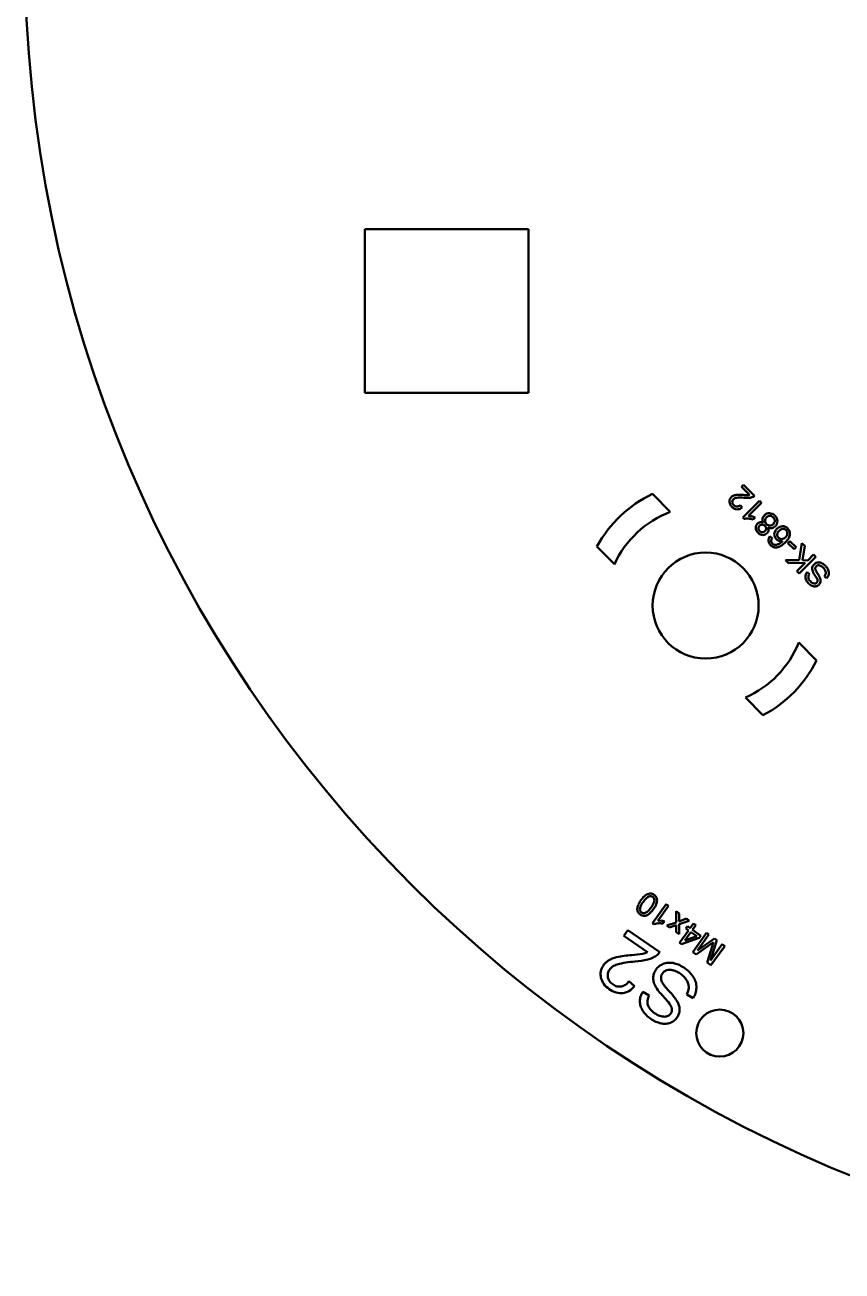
# Model space of a CAD drawing. Header units: millimetres. Extents: x 104 to 328, y 43 to 267.
# Drawn here: x 103.8 to 173.2, y 43 to 148.8 of the extents above; entities that cross this region are included whole.
import ezdxf

# ---------------------------------------------------------------- set-up
doc = ezdxf.new("R2010")
doc.units = ezdxf.units.MM
doc.header["$LTSCALE"] = 0.75
doc.layers.add('Visible', color=7, linetype='Continuous', lineweight=50)

msp = doc.modelspace()

# ---------------------------------------------------------------- linework, layer by layer
at = {"layer": 'Visible'}
for p, q in [((132.66, 117.59), (132.66, 131.49)), ((132.66, 131.49), (146.56, 131.49)), ((146.56, 131.49), (146.56, 117.59)), ((146.56, 117.59), (132.66, 117.59)), ((157.1, 109.02), (158.6, 107.49)), ((164.65, 109.61), (164.81, 109.78)), ((165.34, 108.92), (164.65, 109.61)), ((164.81, 109.78), (165.75, 108.85)), ((164.55, 108.06), (164.71, 107.87)), ((164.76, 107), (166.17, 108.43)), ((166.35, 108.25), (165.25, 107.14)), ((166.17, 108.43), (166.35, 108.25)), ((164.87, 106.89), (164.76, 107)), ((165.8, 107.01), (165.64, 106.84)), ((167.07, 105.41), (167.25, 105.25)), ((168.58, 104.84), (168.76, 105.01)), ((169.12, 104.31), (168.58, 104.84)), ((168.76, 105.01), (169.29, 104.48)), ((169.56, 103.38), (169.78, 104.84)), ((169.78, 104.84), (170.03, 104.6)), ((153.86, 103.04), (152.38, 104.54)), ((169.29, 104.48), (169.12, 104.31)), ((170.95, 103.68), (169.55, 102.26)), ((170.03, 104.6), (169.82, 103.38)), ((170.28, 103.37), (170.77, 103.86)), ((170.77, 103.86), (170.95, 103.68)), ((168.4, 103.4), (169.56, 103.38)), ((168.65, 103.14), (168.4, 103.4)), ((170.06, 103.15), (168.65, 103.14)), ((169.36, 102.44), (170.06, 103.15)), ((169.82, 103.38), (170.28, 103.37)), ((169.55, 102.26), (169.36, 102.44)), ((170.23, 102.37), (170.43, 102.2)), ((171.88, 101.85), (171.69, 102.01)), ((169.51, 96.4), (171.02, 94.87)), ((166.47, 90.23), (164.98, 91.73)), ((157.09, 72.56), (158.26, 74.19)), ((158.26, 74.19), (158.46, 74.05)), ((158.46, 74.05), (157.55, 72.78)), ((159.11, 72.64), (159.12, 73.58)), ((159.12, 73.58), (159.37, 73.4)), ((159.37, 73.4), (159.35, 72.86)), ((154.65, 71.5), (154.99, 71.99)), ((154.99, 71.99), (157.71, 70.11)), ((157.22, 72.47), (157.09, 72.56)), ((158.12, 72.73), (157.98, 72.54)), ((158.31, 72.38), (159.11, 72.64)), ((158.55, 72.2), (158.31, 72.38)), ((158.94, 72.34), (158.55, 72.2)), ((159.1, 71.81), (159.11, 72.22)), ((159.34, 72.72), (159.98, 72.96)), ((159.35, 72.86), (159.34, 72.72)), ((160.22, 72.78), (159.35, 72.48)), ((159.35, 72.48), (159.35, 71.63)), ((159.4, 70.91), (160.16, 71.96)), ((159.94, 72.12), (160.07, 72.31)), ((160.16, 71.96), (159.94, 72.12)), ((159.98, 72.96), (160.22, 72.78)), ((160.07, 72.31), (160.29, 72.15)), ((160.29, 72.15), (160.57, 72.54)), ((160.77, 72.39), (160.49, 72)), ((160.49, 72), (161.19, 71.5)), ((160.57, 72.54), (160.77, 72.39)), ((156.67, 70.11), (154.65, 71.5)), ((159.35, 71.63), (159.1, 71.81)), ((159.57, 70.79), (159.4, 70.91)), ((161.06, 71.32), (159.57, 70.79)), ((160.36, 71.82), (159.83, 71.09)), ((159.83, 71.09), (160.87, 71.46)), ((160.87, 71.46), (160.36, 71.82)), ((160.51, 70.12), (161.67, 71.74)), ((161.88, 71.6), (160.91, 70.24)), ((160.91, 70.24), (162.35, 71.26)), ((161.19, 71.5), (161.06, 71.32)), ((161.67, 71.74), (161.88, 71.6)), ((162.55, 71.12), (162.03, 69.4)), ((162.35, 71.26), (162.55, 71.12)), ((160.8, 69.91), (160.51, 70.12)), ((162, 70.76), (160.8, 69.91)), ((161.74, 69.24), (162.18, 70.67)), ((162.03, 69.4), (163.02, 70.78)), ((163.23, 70.63), (162.06, 69.01)), ((163.02, 70.78), (163.23, 70.63)), ((162.06, 69.01), (161.74, 69.24)), ((155.1, 67.65), (155.58, 67.23)), ((156.27, 66.74), (156.81, 66.42)), ((160.55, 66.2), (160, 66.51))]:
    msp.add_line(p, q, dxfattribs=at)
msp.add_circle((215.81, 155.04), 112, dxfattribs=at)
at = {"layer": 'Visible', "extrusion": (0, 0, -1)}
for centre, radius in [((-161.61, 99.53), 4.5), ((-162.81, 63.24), 2)]:
    msp.add_circle(centre, radius, dxfattribs=at)
for start, end in [(28.4954, 64.5629), (206.3705, 242.438)]:
    msp.add_arc((-161.61, 99.53), 10.5, start, end, dxfattribs=at)
at = {"layer": 'Visible'}
for centre, radius, start, end in [((164.52, 105.98), 2.72, 82.6184, 95.504), ((164.41, 104.97), 3.97, 84.3748, 91.8373), ((165.23, 113.17), 4.27, 264.2198, 269.3105), ((165.15, 111.2), 2.53, 263.5009, 273.5017), ((165.16, 109.71), 0.808, 271.2621, 283.2491), ((161.61, 99.53), 8.5, 110.6965, 155.6687), ((165.13, 105.44), 1.48, 69.9436, 86.6093), ((165.2, 105.87), 1.27, 74.7128, 87.7251), ((165.14, 105.5), 1.65, 66.3221, 76.3414), ((173.11, 103.52), 2.64, 204.1112, 214.1248), ((174.11, 104.09), 3.52, 206.8653, 212.8777), ((169.64, 101.17), 1.82, 20.8719, 33.6769), ((161.61, 99.53), 8.5, 293.398, 338.3701), ((157.69, 73.33), 1.98, 142.8905, 156.6925), ((157.7, 71.52), 1.27, 83.8726, 96.8847), ((157.7, 71.08), 1.48, 79.103, 95.7691), ((157.7, 71.14), 1.65, 75.4814, 85.5014), ((157.37, 77.03), 4.95, 288.5317, 290.7803), ((163.33, 72.03), 4.22, 174.9287, 177.5243), ((154.02, 82.04), 13.82, 305.2889, 306.6899), ((176.28, 66.31), 14.76, 161.6262, 162.8336), ((156.12, 59.97), 9.93, 94.5554, 102.018), ((154.51, 80.51), 10.68, 274.4004, 279.4913), ((155.87, 71.96), 2.02, 281.4419, 293.4307), ((155.94, 62.51), 6.81, 92.7989, 105.6847), ((155.2, 75.63), 6.33, 273.6816, 283.6824), ((162.84, 70.85), 6.6, 214.2919, 224.3053), ((165.04, 72.69), 8.8, 217.0458, 223.0584), ((155.33, 63.53), 4.55, 31.0525, 43.8576)]:
    msp.add_arc(centre, radius, start, end, dxfattribs=at)
for points, knots in [([(163.63, 108.35), (163.64, 108.42), (163.65, 108.57), (163.74, 108.69), (163.79, 108.75)], [0, 0, 0, 0, 0.02185839, 0.04395202, 0.04395202, 0.04395202, 0.04395202]), ([(163.84, 107.91), (163.78, 107.98), (163.67, 108.1), (163.64, 108.27), (163.63, 108.35)], [0, 0, 0, 0, 0.02609133, 0.04921338, 0.04921338, 0.04921338, 0.04921338]), ([(163.79, 108.75), (163.82, 108.77), (163.88, 108.83), (163.95, 108.86), (163.99, 108.88)], [0, 0, 0, 0, 0.01196629, 0.02423099, 0.02423099, 0.02423099, 0.02423099]), ([(164.27, 107.7), (164.19, 107.71), (164.03, 107.74), (163.91, 107.85), (163.84, 107.91)], [0, 0, 0, 0, 0.02271375, 0.0485936, 0.0485936, 0.0485936, 0.0485936]), ([(163.97, 108.56), (163.94, 108.53), (163.88, 108.46), (163.87, 108.36), (163.87, 108.32)], [0, 0, 0, 0, 0.0137056, 0.02734502, 0.02734502, 0.02734502, 0.02734502]), ([(163.87, 108.32), (163.87, 108.27), (163.89, 108.17), (163.95, 108.09), (163.99, 108.05)], [0, 0, 0, 0, 0.0141809, 0.02958072, 0.02958072, 0.02958072, 0.02958072]), ([(164.26, 108.69), (164.2, 108.68), (164.09, 108.66), (164, 108.59), (163.97, 108.56)], [0, 0, 0, 0, 0.0174568, 0.03208193, 0.03208193, 0.03208193, 0.03208193]), ([(163.99, 108.88), (164.03, 108.89), (164.13, 108.92), (164.23, 108.93), (164.28, 108.94)], [0, 0, 0, 0, 0.01357731, 0.02945678, 0.02945678, 0.02945678, 0.02945678]), ([(163.99, 108.05), (164.03, 108.02), (164.11, 107.95), (164.22, 107.93), (164.27, 107.93)], [0, 0, 0, 0, 0.01618194, 0.0309407, 0.0309407, 0.0309407, 0.0309407]), ([(164.27, 107.93), (164.32, 107.94), (164.42, 107.95), (164.51, 108.02), (164.55, 108.06)], [0, 0, 0, 0, 0.01500718, 0.03201343, 0.03201343, 0.03201343, 0.03201343]), ([(165.61, 108.75), (165.56, 108.73), (165.47, 108.69), (165.36, 108.68), (165.31, 108.67)], [0, 0, 0, 0, 0.01492541, 0.03124706, 0.03124706, 0.03124706, 0.03124706]), ([(165.75, 108.85), (165.73, 108.83), (165.69, 108.79), (165.64, 108.76), (165.61, 108.75)], [0, 0, 0, 0, 0.00871646, 0.01737934, 0.01737934, 0.01737934, 0.01737934]), ([(164.71, 107.87), (164.64, 107.81), (164.51, 107.71), (164.34, 107.7), (164.27, 107.7)], [0, 0, 0, 0, 0.02563503, 0.0481669, 0.0481669, 0.0481669, 0.0481669]), ([(165.21, 106.93), (165.15, 106.93), (165.04, 106.93), (164.92, 106.9), (164.87, 106.89)], [0, 0, 0, 0, 0.01890988, 0.03466953, 0.03466953, 0.03466953, 0.03466953]), ([(166.5, 106.57), (166.48, 106.63), (166.43, 106.73), (166.44, 106.85), (166.44, 106.91)], [0, 0, 0, 0, 0.01801516, 0.03452445, 0.03452445, 0.03452445, 0.03452445]), ([(166.44, 106.91), (166.45, 106.96), (166.48, 107.07), (166.56, 107.16), (166.6, 107.2)], [0, 0, 0, 0, 0.01634379, 0.03376833, 0.03376833, 0.03376833, 0.03376833]), ([(166.6, 107.2), (166.66, 107.25), (166.79, 107.36), (166.95, 107.37), (167.03, 107.38)], [0, 0, 0, 0, 0.02403361, 0.04781985, 0.04781985, 0.04781985, 0.04781985]), ([(166.78, 107.03), (166.74, 106.98), (166.67, 106.9), (166.66, 106.79), (166.65, 106.73)], [0, 0, 0, 0, 0.01646697, 0.03230225, 0.03230225, 0.03230225, 0.03230225]), ([(167.06, 107.15), (167.01, 107.14), (166.9, 107.13), (166.82, 107.06), (166.78, 107.03)], [0, 0, 0, 0, 0.01546616, 0.03164947, 0.03164947, 0.03164947, 0.03164947]), ([(167.03, 107.38), (167.11, 107.37), (167.29, 107.34), (167.42, 107.23), (167.49, 107.17)], [0, 0, 0, 0, 0.02475742, 0.05185087, 0.05185087, 0.05185087, 0.05185087]), ([(167.35, 107.02), (167.31, 107.06), (167.22, 107.13), (167.11, 107.14), (167.06, 107.15)], [0, 0, 0, 0, 0.01631163, 0.03183517, 0.03183517, 0.03183517, 0.03183517]), ([(167.46, 106.84), (167.45, 106.87), (167.42, 106.94), (167.37, 107), (167.35, 107.02)], [0, 0, 0, 0, 0.01096951, 0.02200027, 0.02200027, 0.02200027, 0.02200027]), ([(167.49, 107.17), (167.55, 107.1), (167.67, 106.96), (167.7, 106.79), (167.71, 106.7)], [0, 0, 0, 0, 0.0270962, 0.05188071, 0.05188071, 0.05188071, 0.05188071]), ([(165.86, 106.12), (165.87, 106.19), (165.88, 106.33), (165.97, 106.44), (166.01, 106.49)], [0, 0, 0, 0, 0.02068239, 0.0412472, 0.0412472, 0.0412472, 0.0412472]), ([(166.06, 105.71), (166, 105.77), (165.9, 105.89), (165.87, 106.05), (165.86, 106.12)], [0, 0, 0, 0, 0.02393972, 0.0456915, 0.0456915, 0.0456915, 0.0456915]), ([(166.01, 106.49), (166.04, 106.52), (166.11, 106.58), (166.19, 106.6), (166.23, 106.61)], [0, 0, 0, 0, 0.01313889, 0.02560865, 0.02560865, 0.02560865, 0.02560865]), ([(166.19, 106.32), (166.16, 106.28), (166.11, 106.22), (166.1, 106.13), (166.1, 106.09)], [0, 0, 0, 0, 0.0126494, 0.02509395, 0.02509395, 0.02509395, 0.02509395]), ([(166.1, 106.09), (166.1, 106.05), (166.11, 105.96), (166.17, 105.89), (166.2, 105.86)], [0, 0, 0, 0, 0.01255759, 0.02553626, 0.02553626, 0.02553626, 0.02553626]), ([(166.41, 106.41), (166.37, 106.4), (166.28, 106.4), (166.22, 106.34), (166.19, 106.32)], [0, 0, 0, 0, 0.0120475, 0.02421506, 0.02421506, 0.02421506, 0.02421506]), ([(166.2, 105.86), (166.23, 105.83), (166.3, 105.77), (166.38, 105.76), (166.42, 105.76)], [0, 0, 0, 0, 0.01305371, 0.02551315, 0.02551315, 0.02551315, 0.02551315]), ([(166.23, 106.61), (166.28, 106.62), (166.37, 106.62), (166.46, 106.59), (166.5, 106.57)], [0, 0, 0, 0, 0.01295087, 0.02758813, 0.02758813, 0.02758813, 0.02758813]), ([(166.64, 106.31), (166.6, 106.34), (166.54, 106.39), (166.45, 106.4), (166.41, 106.41)], [0, 0, 0, 0, 0.01310111, 0.02543256, 0.02543256, 0.02543256, 0.02543256]), ([(166.42, 105.76), (166.47, 105.76), (166.55, 105.77), (166.61, 105.82), (166.64, 105.85)], [0, 0, 0, 0, 0.01209293, 0.02398564, 0.02398564, 0.02398564, 0.02398564]), ([(166.74, 106.07), (166.74, 106.12), (166.72, 106.2), (166.67, 106.27), (166.64, 106.31)], [0, 0, 0, 0, 0.01248816, 0.02591156, 0.02591156, 0.02591156, 0.02591156]), ([(166.64, 105.85), (166.67, 105.88), (166.73, 105.95), (166.74, 106.03), (166.74, 106.07)], [0, 0, 0, 0, 0.0130932, 0.0254661, 0.0254661, 0.0254661, 0.0254661]), ([(166.65, 106.73), (166.66, 106.68), (166.67, 106.57), (166.75, 106.49), (166.78, 106.44)], [0, 0, 0, 0, 0.01587817, 0.03238641, 0.03238641, 0.03238641, 0.03238641]), ([(166.78, 106.44), (166.82, 106.41), (166.91, 106.34), (167.01, 106.33), (167.07, 106.32)], [0, 0, 0, 0, 0.0160994, 0.03157976, 0.03157976, 0.03157976, 0.03157976]), ([(166.95, 105.9), (166.94, 105.86), (166.92, 105.78), (166.86, 105.71), (166.83, 105.67)], [0, 0, 0, 0, 0.01266079, 0.02622434, 0.02622434, 0.02622434, 0.02622434]), ([(166.9, 106.18), (166.92, 106.13), (166.96, 106.04), (166.95, 105.95), (166.95, 105.9)], [0, 0, 0, 0, 0.01493302, 0.02802907, 0.02802907, 0.02802907, 0.02802907]), ([(167.23, 106.1), (167.17, 106.1), (167.06, 106.1), (166.95, 106.15), (166.9, 106.18)], [0, 0, 0, 0, 0.01631599, 0.03389827, 0.03389827, 0.03389827, 0.03389827]), ([(167.07, 106.32), (167.12, 106.33), (167.23, 106.34), (167.31, 106.41), (167.35, 106.45)], [0, 0, 0, 0, 0.01546617, 0.03147861, 0.03147861, 0.03147861, 0.03147861]), ([(167.53, 106.27), (167.48, 106.23), (167.39, 106.15), (167.28, 106.12), (167.23, 106.1)], [0, 0, 0, 0, 0.0180927, 0.03460396, 0.03460396, 0.03460396, 0.03460396]), ([(167.35, 106.45), (167.37, 106.47), (167.42, 106.52), (167.44, 106.59), (167.46, 106.62)], [0, 0, 0, 0, 0.01040894, 0.02107719, 0.02107719, 0.02107719, 0.02107719]), ([(167.44, 105.59), (167.45, 105.68), (167.48, 105.85), (167.59, 105.98), (167.65, 106.05)], [0, 0, 0, 0, 0.02443018, 0.05079181, 0.05079181, 0.05079181, 0.05079181]), ([(167.46, 106.62), (167.47, 106.66), (167.48, 106.73), (167.47, 106.8), (167.46, 106.84)], [0, 0, 0, 0, 0.01068911, 0.021477, 0.021477, 0.021477, 0.021477]), ([(167.71, 106.7), (167.7, 106.62), (167.69, 106.46), (167.58, 106.33), (167.53, 106.27)], [0, 0, 0, 0, 0.02394037, 0.04839274, 0.04839274, 0.04839274, 0.04839274]), ([(167.65, 106.05), (167.69, 106.09), (167.78, 106.17), (167.9, 106.21), (167.95, 106.24)], [0, 0, 0, 0, 0.01827468, 0.03617339, 0.03617339, 0.03617339, 0.03617339]), ([(167.84, 105.88), (167.79, 105.83), (167.71, 105.74), (167.69, 105.62), (167.69, 105.57)], [0, 0, 0, 0, 0.01874157, 0.03512893, 0.03512893, 0.03512893, 0.03512893]), ([(168.16, 106.04), (168.1, 106.03), (167.98, 106.01), (167.89, 105.92), (167.84, 105.88)], [0, 0, 0, 0, 0.01701469, 0.03652047, 0.03652047, 0.03652047, 0.03652047]), ([(167.95, 106.24), (168.01, 106.25), (168.12, 106.28), (168.23, 106.26), (168.29, 106.26)], [0, 0, 0, 0, 0.01722119, 0.0336691, 0.0336691, 0.0336691, 0.0336691]), ([(168.44, 105.94), (168.4, 105.97), (168.31, 106.04), (168.21, 106.04), (168.16, 106.04)], [0, 0, 0, 0, 0.01479761, 0.03026915, 0.03026915, 0.03026915, 0.03026915]), ([(168.29, 106.26), (168.34, 106.24), (168.45, 106.2), (168.53, 106.13), (168.57, 106.09)], [0, 0, 0, 0, 0.01645814, 0.03364619, 0.03364619, 0.03364619, 0.03364619]), ([(168.54, 105.76), (168.53, 105.79), (168.51, 105.86), (168.46, 105.92), (168.44, 105.94)], [0, 0, 0, 0, 0.01091956, 0.02143217, 0.02143217, 0.02143217, 0.02143217]), ([(168.57, 106.09), (168.64, 106.01), (168.76, 105.87), (168.77, 105.67), (168.77, 105.58)], [0, 0, 0, 0, 0.0284309, 0.05635472, 0.05635472, 0.05635472, 0.05635472]), ([(166.46, 105.52), (166.38, 105.54), (166.23, 105.56), (166.12, 105.66), (166.06, 105.71)], [0, 0, 0, 0, 0.02141451, 0.04517233, 0.04517233, 0.04517233, 0.04517233]), ([(166.83, 105.67), (166.77, 105.63), (166.67, 105.54), (166.53, 105.53), (166.46, 105.52)], [0, 0, 0, 0, 0.02046799, 0.04082338, 0.04082338, 0.04082338, 0.04082338]), ([(166.94, 105.02), (166.94, 105.09), (166.95, 105.23), (167.03, 105.35), (167.07, 105.41)], [0, 0, 0, 0, 0.0198406, 0.04149889, 0.04149889, 0.04149889, 0.04149889]), ([(167.12, 104.66), (167.07, 104.71), (166.98, 104.82), (166.95, 104.96), (166.94, 105.02)], [0, 0, 0, 0, 0.02172334, 0.0415873, 0.0415873, 0.0415873, 0.0415873]), ([(167.25, 105.25), (167.23, 105.21), (167.19, 105.15), (167.18, 105.07), (167.17, 105.04)], [0, 0, 0, 0, 0.01309491, 0.02314537, 0.02314537, 0.02314537, 0.02314537]), ([(167.17, 105.04), (167.18, 104.99), (167.18, 104.9), (167.24, 104.83), (167.27, 104.79)], [0, 0, 0, 0, 0.01362705, 0.02731925, 0.02731925, 0.02731925, 0.02731925]), ([(167.27, 104.79), (167.3, 104.76), (167.36, 104.72), (167.43, 104.7), (167.46, 104.69)], [0, 0, 0, 0, 0.01113735, 0.02190637, 0.02190637, 0.02190637, 0.02190637]), ([(167.61, 105.17), (167.56, 105.23), (167.46, 105.35), (167.45, 105.51), (167.44, 105.59)], [0, 0, 0, 0, 0.02317678, 0.04658495, 0.04658495, 0.04658495, 0.04658495]), ([(167.46, 104.69), (167.51, 104.69), (167.62, 104.68), (167.72, 104.72), (167.77, 104.74)], [0, 0, 0, 0, 0.0146872, 0.03102216, 0.03102216, 0.03102216, 0.03102216]), ([(167.85, 105.03), (167.8, 105.04), (167.72, 105.08), (167.65, 105.14), (167.61, 105.17)], [0, 0, 0, 0, 0.01401941, 0.02786142, 0.02786142, 0.02786142, 0.02786142]), ([(168.38, 104.91), (168.26, 104.79), (168.05, 104.58), (167.76, 104.5), (167.64, 104.46)], [0, 0, 0, 0, 0.05035372, 0.08817739, 0.08817739, 0.08817739, 0.08817739]), ([(167.69, 105.57), (167.69, 105.52), (167.7, 105.41), (167.76, 105.33), (167.8, 105.29)], [0, 0, 0, 0, 0.01536161, 0.03099695, 0.03099695, 0.03099695, 0.03099695]), ([(167.77, 104.74), (167.83, 104.77), (167.97, 104.84), (168.08, 104.95), (168.14, 105.02)], [0, 0, 0, 0, 0.02032498, 0.04696001, 0.04696001, 0.04696001, 0.04696001]), ([(167.8, 105.29), (167.84, 105.26), (167.92, 105.19), (168.03, 105.18), (168.08, 105.17)], [0, 0, 0, 0, 0.01566882, 0.03133679, 0.03133679, 0.03133679, 0.03133679]), ([(168.14, 105.02), (168.09, 105.01), (167.99, 104.99), (167.9, 105.02), (167.85, 105.03)], [0, 0, 0, 0, 0.01534963, 0.02979795, 0.02979795, 0.02979795, 0.02979795]), ([(168.08, 105.17), (168.14, 105.18), (168.25, 105.2), (168.34, 105.28), (168.39, 105.32)], [0, 0, 0, 0, 0.01630862, 0.0340606, 0.0340606, 0.0340606, 0.0340606]), ([(168.77, 105.58), (168.74, 105.47), (168.67, 105.21), (168.49, 105.02), (168.38, 104.91)], [0, 0, 0, 0, 0.03323805, 0.07802659, 0.07802659, 0.07802659, 0.07802659]), ([(168.39, 105.32), (168.41, 105.35), (168.47, 105.41), (168.5, 105.49), (168.52, 105.53)], [0, 0, 0, 0, 0.0124876, 0.0250259, 0.0250259, 0.0250259, 0.0250259]), ([(168.52, 105.53), (168.53, 105.56), (168.55, 105.64), (168.54, 105.72), (168.54, 105.76)], [0, 0, 0, 0, 0.01208783, 0.02347645, 0.02347645, 0.02347645, 0.02347645]), ([(167.64, 104.46), (167.54, 104.47), (167.35, 104.47), (167.2, 104.59), (167.12, 104.66)], [0, 0, 0, 0, 0.02786441, 0.05684713, 0.05684713, 0.05684713, 0.05684713]), ([(170.7, 102.44), (170.68, 102.5), (170.65, 102.61), (170.66, 102.72), (170.66, 102.77)], [0, 0, 0, 0, 0.01770847, 0.03318658, 0.03318658, 0.03318658, 0.03318658]), ([(170.66, 102.77), (170.68, 102.82), (170.7, 102.91), (170.77, 102.99), (170.81, 103.03)], [0, 0, 0, 0, 0.01467765, 0.02998, 0.02998, 0.02998, 0.02998]), ([(170.81, 103.03), (170.85, 103.06), (170.93, 103.13), (171.03, 103.16), (171.08, 103.18)], [0, 0, 0, 0, 0.01566891, 0.03178061, 0.03178061, 0.03178061, 0.03178061]), ([(171, 102.87), (170.98, 102.84), (170.94, 102.8), (170.93, 102.74), (170.92, 102.71)], [0, 0, 0, 0, 0.00892144, 0.01757346, 0.01757346, 0.01757346, 0.01757346]), ([(170.92, 102.71), (170.92, 102.68), (170.92, 102.6), (170.95, 102.54), (170.97, 102.5)], [0, 0, 0, 0, 0.00969812, 0.02172508, 0.02172508, 0.02172508, 0.02172508]), ([(171.16, 102.95), (171.13, 102.94), (171.07, 102.93), (171.03, 102.88), (171, 102.87)], [0, 0, 0, 0, 0.00923653, 0.01826697, 0.01826697, 0.01826697, 0.01826697]), ([(171.08, 103.18), (171.14, 103.19), (171.25, 103.2), (171.37, 103.17), (171.42, 103.15)], [0, 0, 0, 0, 0.01677904, 0.03459513, 0.03459513, 0.03459513, 0.03459513]), ([(171.37, 102.91), (171.34, 102.93), (171.27, 102.95), (171.2, 102.95), (171.16, 102.95)], [0, 0, 0, 0, 0.01143478, 0.02144374, 0.02144374, 0.02144374, 0.02144374]), ([(171.59, 102.76), (171.56, 102.79), (171.49, 102.85), (171.41, 102.89), (171.37, 102.91)], [0, 0, 0, 0, 0.01430084, 0.02723239, 0.02723239, 0.02723239, 0.02723239]), ([(171.42, 103.15), (171.48, 103.12), (171.6, 103.07), (171.7, 102.98), (171.75, 102.93)], [0, 0, 0, 0, 0.01912329, 0.03956207, 0.03956207, 0.03956207, 0.03956207]), ([(171.77, 102.5), (171.75, 102.54), (171.7, 102.64), (171.63, 102.72), (171.59, 102.76)], [0, 0, 0, 0, 0.01516316, 0.0314315, 0.0314315, 0.0314315, 0.0314315]), ([(171.75, 102.93), (171.81, 102.87), (171.92, 102.76), (171.99, 102.62), (172.02, 102.56)], [0, 0, 0, 0, 0.02502714, 0.04641603, 0.04641603, 0.04641603, 0.04641603]), ([(170.12, 101.74), (170.1, 101.8), (170.06, 101.91), (170.08, 102.02), (170.08, 102.08)], [0, 0, 0, 0, 0.01743702, 0.03395216, 0.03395216, 0.03395216, 0.03395216]), ([(170.08, 102.08), (170.1, 102.13), (170.13, 102.24), (170.2, 102.32), (170.23, 102.37)], [0, 0, 0, 0, 0.01641581, 0.03332673, 0.03332673, 0.03332673, 0.03332673]), ([(170.35, 101.41), (170.3, 101.47), (170.21, 101.56), (170.15, 101.68), (170.12, 101.74)], [0, 0, 0, 0, 0.02100076, 0.04007106, 0.04007106, 0.04007106, 0.04007106]), ([(170.43, 102.2), (170.39, 102.16), (170.33, 102.06), (170.33, 101.95), (170.32, 101.9)], [0, 0, 0, 0, 0.0172376, 0.03246201, 0.03246201, 0.03246201, 0.03246201]), ([(170.32, 101.9), (170.34, 101.85), (170.37, 101.73), (170.45, 101.64), (170.5, 101.59)], [0, 0, 0, 0, 0.0163206, 0.03670708, 0.03670708, 0.03670708, 0.03670708]), ([(170.5, 101.59), (170.55, 101.54), (170.64, 101.45), (170.76, 101.42), (170.81, 101.4)], [0, 0, 0, 0, 0.02087001, 0.03656447, 0.03656447, 0.03656447, 0.03656447]), ([(171.11, 101.66), (171.1, 101.71), (171.06, 101.84), (170.98, 101.96), (170.93, 102.04)], [0, 0, 0, 0, 0.01548981, 0.04257646, 0.04257646, 0.04257646, 0.04257646]), ([(171.04, 101.48), (171.06, 101.5), (171.11, 101.56), (171.11, 101.62), (171.11, 101.66)], [0, 0, 0, 0, 0.0100132, 0.01984301, 0.01984301, 0.01984301, 0.01984301]), ([(171.34, 101.82), (171.35, 101.77), (171.38, 101.68), (171.37, 101.58), (171.36, 101.54)], [0, 0, 0, 0, 0.01506425, 0.02858005, 0.02858005, 0.02858005, 0.02858005]), ([(171.69, 102.01), (171.72, 102.05), (171.77, 102.12), (171.79, 102.21), (171.8, 102.25)], [0, 0, 0, 0, 0.01397456, 0.02615503, 0.02615503, 0.02615503, 0.02615503]), ([(171.8, 102.25), (171.81, 102.29), (171.81, 102.37), (171.79, 102.45), (171.77, 102.5)], [0, 0, 0, 0, 0.01200192, 0.02569375, 0.02569375, 0.02569375, 0.02569375]), ([(172.06, 102.18), (172.04, 102.12), (172, 102), (171.92, 101.9), (171.88, 101.85)], [0, 0, 0, 0, 0.01871306, 0.03796544, 0.03796544, 0.03796544, 0.03796544]), ([(172.02, 102.56), (172.04, 102.49), (172.08, 102.37), (172.06, 102.25), (172.06, 102.18)], [0, 0, 0, 0, 0.0191358, 0.03777152, 0.03777152, 0.03777152, 0.03777152]), ([(170.65, 101.2), (170.6, 101.23), (170.49, 101.29), (170.39, 101.37), (170.35, 101.41)], [0, 0, 0, 0, 0.01816373, 0.03750916, 0.03750916, 0.03750916, 0.03750916]), ([(170.97, 101.17), (170.92, 101.16), (170.81, 101.15), (170.71, 101.19), (170.65, 101.2)], [0, 0, 0, 0, 0.01568006, 0.03246646, 0.03246646, 0.03246646, 0.03246646]), ([(170.81, 101.4), (170.86, 101.4), (170.94, 101.4), (171.01, 101.45), (171.04, 101.48)], [0, 0, 0, 0, 0.01272779, 0.0245616, 0.0245616, 0.0245616, 0.0245616]), ([(171.23, 101.31), (171.2, 101.28), (171.12, 101.21), (171.02, 101.18), (170.97, 101.17)], [0, 0, 0, 0, 0.01480546, 0.02990967, 0.02990967, 0.02990967, 0.02990967]), ([(171.36, 101.54), (171.35, 101.49), (171.32, 101.41), (171.26, 101.34), (171.23, 101.31)], [0, 0, 0, 0, 0.01290831, 0.02613933, 0.02613933, 0.02613933, 0.02613933]), ([(155.8, 73.79), (155.81, 73.85), (155.82, 73.95), (155.85, 74.05), (155.87, 74.11)], [0, 0, 0, 0, 0.01527031, 0.03233285, 0.03233285, 0.03233285, 0.03233285]), ([(156.32, 74.37), (156.24, 74.26), (156.1, 74.08), (156.05, 73.86), (156.03, 73.77)], [0, 0, 0, 0, 0.04119915, 0.06720121, 0.06720121, 0.06720121, 0.06720121]), ([(156.11, 74.52), (156.18, 74.6), (156.29, 74.76), (156.44, 74.88), (156.5, 74.94)], [0, 0, 0, 0, 0.03185556, 0.05745362, 0.05745362, 0.05745362, 0.05745362]), ([(156.79, 74.84), (156.72, 74.79), (156.53, 74.67), (156.4, 74.49), (156.32, 74.37)], [0, 0, 0, 0, 0.02603422, 0.06706326, 0.06706326, 0.06706326, 0.06706326]), ([(156.5, 74.94), (156.56, 74.98), (156.68, 75.05), (156.81, 75.07), (156.87, 75.08)], [0, 0, 0, 0, 0.02118456, 0.04021259, 0.04021259, 0.04021259, 0.04021259]), ([(157.12, 74.8), (157.07, 74.83), (156.97, 74.88), (156.85, 74.85), (156.79, 74.84)], [0, 0, 0, 0, 0.01609852, 0.03388971, 0.03388971, 0.03388971, 0.03388971]), ([(156.87, 75.08), (156.94, 75.08), (157.07, 75.08), (157.18, 75.01), (157.24, 74.97)], [0, 0, 0, 0, 0.01853543, 0.03882265, 0.03882265, 0.03882265, 0.03882265]), ([(156.97, 73.91), (157.05, 74.02), (157.18, 74.2), (157.24, 74.42), (157.26, 74.51)], [0, 0, 0, 0, 0.04111409, 0.06713221, 0.06713221, 0.06713221, 0.06713221]), ([(157.26, 74.51), (157.25, 74.57), (157.24, 74.68), (157.16, 74.77), (157.12, 74.8)], [0, 0, 0, 0, 0.01775593, 0.03385017, 0.03385017, 0.03385017, 0.03385017]), ([(157.49, 74.53), (157.47, 74.41), (157.43, 74.13), (157.27, 73.89), (157.17, 73.76)], [0, 0, 0, 0, 0.03600883, 0.08475965, 0.08475965, 0.08475965, 0.08475965]), ([(157.24, 74.97), (157.31, 74.91), (157.44, 74.79), (157.47, 74.62), (157.49, 74.53)], [0, 0, 0, 0, 0.02633391, 0.05136348, 0.05136348, 0.05136348, 0.05136348]), ([(155.86, 73.53), (155.84, 73.57), (155.8, 73.65), (155.8, 73.75), (155.8, 73.79)], [0, 0, 0, 0, 0.01361908, 0.02764112, 0.02764112, 0.02764112, 0.02764112]), ([(156.05, 73.31), (156.01, 73.34), (155.93, 73.4), (155.88, 73.49), (155.86, 73.53)], [0, 0, 0, 0, 0.01519573, 0.02919728, 0.02919728, 0.02919728, 0.02919728]), ([(156.03, 73.77), (156.03, 73.71), (156.04, 73.59), (156.13, 73.51), (156.17, 73.47)], [0, 0, 0, 0, 0.01777037, 0.03405833, 0.03405833, 0.03405833, 0.03405833]), ([(156.41, 73.19), (156.35, 73.2), (156.22, 73.2), (156.11, 73.27), (156.05, 73.31)], [0, 0, 0, 0, 0.018481, 0.03866461, 0.03866461, 0.03866461, 0.03866461]), ([(156.17, 73.47), (156.22, 73.45), (156.31, 73.39), (156.42, 73.42), (156.47, 73.43)], [0, 0, 0, 0, 0.01562733, 0.03158611, 0.03158611, 0.03158611, 0.03158611]), ([(156.78, 73.34), (156.72, 73.3), (156.61, 73.22), (156.47, 73.2), (156.41, 73.19)], [0, 0, 0, 0, 0.02119099, 0.04019203, 0.04019203, 0.04019203, 0.04019203]), ([(156.47, 73.43), (156.55, 73.48), (156.75, 73.6), (156.89, 73.79), (156.97, 73.91)], [0, 0, 0, 0, 0.02770838, 0.06933689, 0.06933689, 0.06933689, 0.06933689]), ([(157.17, 73.76), (157.11, 73.67), (156.99, 73.52), (156.85, 73.39), (156.78, 73.34)], [0, 0, 0, 0, 0.03206084, 0.05773642, 0.05773642, 0.05773642, 0.05773642]), ([(157.55, 72.56), (157.49, 72.55), (157.37, 72.54), (157.27, 72.49), (157.22, 72.47)], [0, 0, 0, 0, 0.01890988, 0.03466953, 0.03466953, 0.03466953, 0.03466953]), ([(157.71, 70.11), (157.67, 70.05), (157.58, 69.93), (157.47, 69.84), (157.41, 69.8)], [0, 0, 0, 0, 0.02179109, 0.04344832, 0.04344832, 0.04344832, 0.04344832]), ([(152.71, 67.94), (152.69, 68.13), (152.65, 68.5), (152.84, 68.83), (152.93, 68.99)], [0, 0, 0, 0, 0.0546459, 0.10988, 0.10988, 0.10988, 0.10988]), ([(152.93, 68.99), (152.99, 69.07), (153.12, 69.23), (153.28, 69.35), (153.37, 69.41)], [0, 0, 0, 0, 0.02991574, 0.06057751, 0.06057751, 0.06057751, 0.06057751]), ([(153.37, 69.41), (153.47, 69.46), (153.68, 69.58), (153.92, 69.65), (154.05, 69.68)], [0, 0, 0, 0, 0.03394331, 0.07364206, 0.07364206, 0.07364206, 0.07364206]), ([(154.1, 69.07), (153.96, 69.02), (153.71, 68.92), (153.52, 68.72), (153.44, 68.62)], [0, 0, 0, 0, 0.04364211, 0.08020487, 0.08020487, 0.08020487, 0.08020487]), ([(157.41, 69.8), (157.3, 69.73), (157.08, 69.6), (156.83, 69.52), (156.7, 69.48)], [0, 0, 0, 0, 0.03731353, 0.07811771, 0.07811771, 0.07811771, 0.07811771]), ([(157.38, 68.62), (157.46, 68.72), (157.63, 68.93), (157.87, 69.05), (158, 69.11)], [0, 0, 0, 0, 0.0391722, 0.07945147, 0.07945147, 0.07945147, 0.07945147]), ([(158, 69.11), (158.13, 69.15), (158.41, 69.24), (158.7, 69.21), (158.85, 69.19)], [0, 0, 0, 0, 0.04194763, 0.08648788, 0.08648788, 0.08648788, 0.08648788]), ([(158.85, 69.19), (159, 69.15), (159.33, 69.07), (159.61, 68.89), (159.75, 68.8)], [0, 0, 0, 0, 0.04780822, 0.09890516, 0.09890516, 0.09890516, 0.09890516]), ([(159.75, 68.8), (159.92, 68.68), (160.24, 68.45), (160.47, 68.14), (160.58, 67.99)], [0, 0, 0, 0, 0.0625679, 0.1160401, 0.1160401, 0.1160401, 0.1160401]), ([(153.42, 66.97), (153.25, 67.1), (152.92, 67.36), (152.78, 67.76), (152.71, 67.94)], [0, 0, 0, 0, 0.0652285, 0.1230337, 0.1230337, 0.1230337, 0.1230337]), ([(153.44, 68.62), (153.38, 68.52), (153.27, 68.32), (153.29, 68.09), (153.31, 67.97)], [0, 0, 0, 0, 0.03426404, 0.06836264, 0.06836264, 0.06836264, 0.06836264]), ([(153.31, 67.97), (153.34, 67.86), (153.42, 67.62), (153.62, 67.46), (153.72, 67.38)], [0, 0, 0, 0, 0.03545227, 0.07395178, 0.07395178, 0.07395178, 0.07395178]), ([(157.15, 67.92), (157.16, 68.04), (157.18, 68.29), (157.31, 68.51), (157.38, 68.62)], [0, 0, 0, 0, 0.03669405, 0.07495002, 0.07495002, 0.07495002, 0.07495002]), ([(157.39, 67.13), (157.32, 67.26), (157.18, 67.51), (157.16, 67.79), (157.15, 67.92)], [0, 0, 0, 0, 0.04427116, 0.08296646, 0.08296646, 0.08296646, 0.08296646]), ([(157.94, 68.3), (157.9, 68.24), (157.82, 68.11), (157.82, 67.96), (157.82, 67.89)], [0, 0, 0, 0, 0.02230358, 0.04393367, 0.04393367, 0.04393367, 0.04393367]), ([(157.82, 67.89), (157.83, 67.81), (157.86, 67.63), (157.96, 67.47), (158.02, 67.39)], [0, 0, 0, 0, 0.02424528, 0.05431268, 0.05431268, 0.05431268, 0.05431268]), ([(158.3, 68.57), (158.22, 68.54), (158.08, 68.48), (157.98, 68.36), (157.94, 68.3)], [0, 0, 0, 0, 0.02309127, 0.04566736, 0.04566736, 0.04566736, 0.04566736]), ([(158.83, 68.58), (158.73, 68.6), (158.55, 68.64), (158.38, 68.59), (158.3, 68.57)], [0, 0, 0, 0, 0.02858694, 0.0536094, 0.0536094, 0.0536094, 0.0536094]), ([(159.44, 68.3), (159.34, 68.36), (159.15, 68.48), (158.93, 68.55), (158.83, 68.58)], [0, 0, 0, 0, 0.03575212, 0.06808099, 0.06808099, 0.06808099, 0.06808099]), ([(159.99, 67.74), (159.91, 67.84), (159.76, 68.06), (159.55, 68.21), (159.44, 68.3)], [0, 0, 0, 0, 0.03790793, 0.07857878, 0.07857878, 0.07857878, 0.07857878]), ([(160.18, 67.13), (160.17, 67.23), (160.15, 67.45), (160.04, 67.64), (159.99, 67.74)], [0, 0, 0, 0, 0.03000484, 0.06423437, 0.06423437, 0.06423437, 0.06423437]), ([(160.58, 67.99), (160.65, 67.85), (160.8, 67.57), (160.82, 67.25), (160.83, 67.09)], [0, 0, 0, 0, 0.0478395, 0.09442877, 0.09442877, 0.09442877, 0.09442877]), ([(154.57, 66.63), (154.38, 66.63), (153.96, 66.63), (153.61, 66.85), (153.42, 66.97)], [0, 0, 0, 0, 0.0567843, 0.1214839, 0.1214839, 0.1214839, 0.1214839]), ([(153.72, 67.38), (153.84, 67.31), (154.07, 67.17), (154.33, 67.19), (154.46, 67.19)], [0, 0, 0, 0, 0.04045494, 0.07735179, 0.07735179, 0.07735179, 0.07735179]), ([(154.46, 67.19), (154.58, 67.23), (154.84, 67.32), (155.01, 67.53), (155.1, 67.65)], [0, 0, 0, 0, 0.03751792, 0.08003353, 0.08003353, 0.08003353, 0.08003353]), ([(155.58, 67.23), (155.43, 67.07), (155.15, 66.77), (154.76, 66.67), (154.57, 66.63)], [0, 0, 0, 0, 0.0640876, 0.1204172, 0.1204172, 0.1204172, 0.1204172]), ([(156.02, 65.95), (156.03, 66.09), (156.06, 66.37), (156.2, 66.62), (156.27, 66.74)], [0, 0, 0, 0, 0.04103954, 0.08331679, 0.08331679, 0.08331679, 0.08331679]), ([(160, 66.51), (160.05, 66.61), (160.15, 66.81), (160.17, 67.03), (160.18, 67.13)], [0, 0, 0, 0, 0.03493642, 0.06538757, 0.06538757, 0.06538757, 0.06538757]), ([(160.83, 67.09), (160.81, 66.94), (160.78, 66.62), (160.63, 66.34), (160.55, 66.2)], [0, 0, 0, 0, 0.04678258, 0.09491361, 0.09491361, 0.09491361, 0.09491361]), ([(156.26, 65.15), (156.19, 65.28), (156.05, 65.53), (156.03, 65.81), (156.02, 65.95)], [0, 0, 0, 0, 0.04359258, 0.08488042, 0.08488042, 0.08488042, 0.08488042]), ([(156.81, 66.42), (156.75, 66.29), (156.63, 66.04), (156.67, 65.76), (156.69, 65.63)], [0, 0, 0, 0, 0.04309405, 0.08115502, 0.08115502, 0.08115502, 0.08115502]), ([(156.69, 65.63), (156.75, 65.51), (156.88, 65.23), (157.13, 65.04), (157.27, 64.94)], [0, 0, 0, 0, 0.0408015, 0.09176772, 0.09176772, 0.09176772, 0.09176772]), ([(158.74, 65.38), (158.68, 65.5), (158.52, 65.82), (158.27, 66.07), (158.12, 66.24)], [0, 0, 0, 0, 0.0387245, 0.1064411, 0.1064411, 0.1064411, 0.1064411]), ([(159.23, 65.88), (159.28, 65.76), (159.39, 65.54), (159.4, 65.3), (159.4, 65.19)], [0, 0, 0, 0, 0.03766061, 0.07145013, 0.07145013, 0.07145013, 0.07145013]), ([(156.96, 64.44), (156.82, 64.55), (156.55, 64.75), (156.35, 65.02), (156.26, 65.15)], [0, 0, 0, 0, 0.0525019, 0.1001776, 0.1001776, 0.1001776, 0.1001776]), ([(157.27, 64.94), (157.42, 64.84), (157.68, 64.67), (157.99, 64.64), (158.12, 64.62)], [0, 0, 0, 0, 0.05217505, 0.09141118, 0.09141118, 0.09141118, 0.09141118]), ([(158.12, 64.62), (158.23, 64.64), (158.43, 64.67), (158.58, 64.83), (158.64, 64.9)], [0, 0, 0, 0, 0.03181947, 0.06140403, 0.06140403, 0.06140403, 0.06140403]), ([(159.19, 64.58), (159.12, 64.48), (158.96, 64.28), (158.73, 64.17), (158.62, 64.12)], [0, 0, 0, 0, 0.03701362, 0.07477418, 0.07477418, 0.07477418, 0.07477418]), ([(158.64, 64.9), (158.69, 64.98), (158.77, 65.13), (158.75, 65.3), (158.74, 65.38)], [0, 0, 0, 0, 0.02503293, 0.04960745, 0.04960745, 0.04960745, 0.04960745]), ([(159.4, 65.19), (159.39, 65.08), (159.37, 64.86), (159.25, 64.67), (159.19, 64.58)], [0, 0, 0, 0, 0.03227075, 0.06534831, 0.06534831, 0.06534831, 0.06534831]), ([(157.82, 64.06), (157.67, 64.1), (157.37, 64.19), (157.1, 64.36), (156.96, 64.44)], [0, 0, 0, 0, 0.04540935, 0.09377293, 0.09377293, 0.09377293, 0.09377293]), ([(158.62, 64.12), (158.49, 64.08), (158.23, 64), (157.96, 64.04), (157.82, 64.06)], [0, 0, 0, 0, 0.03920014, 0.08116612, 0.08116612, 0.08116612, 0.08116612])]:
    msp.add_open_spline(points, degree=3, knots=knots, dxfattribs=at)

doc.saveas('drawing.dxf')
